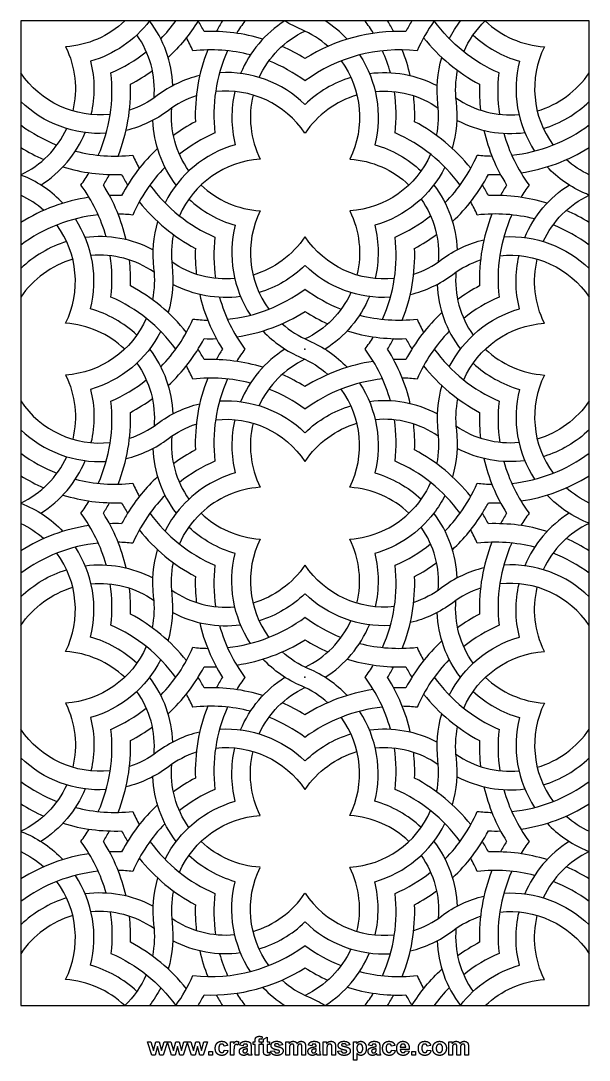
# Model space of a CAD drawing. Header units: millimetres. Extents: x -46 to 46, y -88 to 80.
import ezdxf

# ---------------------------------------------------------------- set-up
doc = ezdxf.new("R2010")
doc.units = ezdxf.units.MM
doc.header["$MEASUREMENT"] = 0
doc.layers.add('Layer 03', color=5, linetype='Continuous')

msp = doc.modelspace()

# ---------------------------------------------------------------- linework, layer by layer
at = {"layer": 'Layer 03'}
for p, q in [((-45.93, 79.55), (-45.93, 0)), ((45.93, 79.55), (-45.93, 79.55)), ((45.93, 0), (45.93, 79.55)), ((-45.93, 0), (-45.93, -79.55)), ((45.93, -79.55), (45.93, 0)), ((-45.93, -79.55), (45.93, -79.55)), ((-24.77, -87.56), (-25.46, -85.4)), ((-25.46, -85.4), (-24.9, -85.4)), ((-24.9, -85.4), (-24.49, -86.82)), ((-24.49, -86.82), (-24.1, -85.4)), ((-24.1, -85.4), (-23.55, -85.4)), ((-23.55, -85.4), (-23.19, -86.82)), ((-23.19, -86.82), (-22.78, -85.4)), ((-22.22, -85.4), (-22.91, -87.56)), ((-22.78, -85.4), (-22.22, -85.4)), ((-21.55, -87.56), (-22.24, -85.4)), ((-22.24, -85.4), (-21.68, -85.4)), ((-21.68, -85.4), (-21.27, -86.82)), ((-21.27, -86.82), (-20.88, -85.4)), ((-20.88, -85.4), (-20.33, -85.4)), ((-20.33, -85.4), (-19.97, -86.82)), ((-19.97, -86.82), (-19.56, -85.4)), ((-19, -85.4), (-19.69, -87.56)), ((-19.56, -85.4), (-19, -85.4)), ((-18.33, -87.56), (-19.02, -85.4)), ((-19.02, -85.4), (-18.46, -85.4)), ((-18.46, -85.4), (-18.04, -86.82)), ((-18.04, -86.82), (-17.66, -85.4)), ((-17.66, -85.4), (-17.1, -85.4)), ((-17.1, -85.4), (-16.75, -86.82)), ((-16.75, -86.82), (-16.34, -85.4)), ((-15.78, -85.4), (-16.47, -87.56)), ((-16.34, -85.4), (-15.78, -85.4)), ((-12.05, -87.56), (-12.05, -85.4)), ((-12.05, -85.4), (-11.52, -85.4)), ((-11.52, -85.4), (-11.52, -85.7)), ((-10.68, -85.45), (-10.86, -85.95)), ((-8.35, -85.4), (-8.05, -85.4)), ((-8.35, -85.84), (-8.35, -85.4)), ((-8.05, -85.4), (-8.05, -85.23)), ((-7.48, -85.25), (-7.48, -85.4)), ((-7.48, -85.4), (-7.07, -85.4)), ((-7.07, -85.4), (-7.07, -85.84)), ((-6.92, -84.6), (-6.99, -85)), ((-6.98, -85.84), (-6.98, -85.4)), ((-6.98, -85.4), (-6.7, -85.4)), ((-6.7, -84.99), (-6.13, -84.65)), ((-6.7, -85.4), (-6.7, -84.99)), ((-6.13, -84.65), (-6.13, -85.4)), ((-6.13, -85.4), (-5.74, -85.4)), ((-5.74, -85.4), (-5.74, -85.84)), ((-3.09, -85.4), (-2.57, -85.4)), ((-3.09, -87.56), (-3.09, -85.4)), ((-2.57, -85.4), (-2.57, -85.69)), ((2.96, -87.56), (2.96, -85.4)), ((2.96, -85.4), (3.5, -85.4)), ((3.5, -85.4), (3.5, -85.71)), ((7.82, -85.4), (8.35, -85.4)), ((7.82, -88.4), (7.82, -85.4)), ((8.35, -85.4), (8.35, -85.71)), ((23.24, -85.4), (23.76, -85.4)), ((23.24, -87.56), (23.24, -85.4)), ((23.76, -85.4), (23.76, -85.69)), ((-23.82, -86.17), (-24.2, -87.56)), ((-23.46, -87.56), (-23.82, -86.17)), ((-20.6, -86.17), (-20.98, -87.56)), ((-20.23, -87.56), (-20.6, -86.17)), ((-17.38, -86.17), (-17.76, -87.56)), ((-17.01, -87.56), (-17.38, -86.17)), ((-15.54, -87.56), (-15.54, -86.99)), ((-15.54, -86.99), (-14.96, -86.99)), ((-14.96, -86.99), (-14.96, -87.56)), ((-12.5, -86.03), (-13.07, -86.12)), ((-13.04, -86.75), (-12.46, -86.82)), ((-11.48, -86.89), (-11.48, -87.56)), ((-10.02, -86.06), (-10.54, -85.99)), ((-9.29, -86.15), (-9.29, -86.1)), ((-9.29, -86.64), (-9.29, -86.53)), ((-8.72, -86.18), (-8.72, -86.85)), ((-8.05, -85.84), (-8.35, -85.84)), ((-8.05, -87.56), (-8.05, -85.84)), ((-7.07, -85.84), (-7.48, -85.84)), ((-7.48, -85.84), (-7.48, -87.56)), ((-6.7, -85.84), (-6.98, -85.84)), ((-6.7, -86.79), (-6.7, -85.84)), ((-5.74, -85.84), (-6.13, -85.84)), ((-6.13, -85.84), (-6.13, -86.73)), ((-5.75, -87.1), (-5.7, -87.53)), ((-5.55, -86.95), (-4.98, -86.88)), ((-3.61, -85.93), (-4.15, -86.03)), ((-2.52, -86.51), (-2.52, -87.56)), ((-1.79, -87.56), (-1.79, -86.37)), ((-1.22, -86.52), (-1.22, -87.56)), ((-0.5, -87.56), (-0.5, -86.32)), ((0.08, -86.17), (0.08, -87.56)), ((1.08, -86.06), (0.56, -85.99)), ((1.8, -86.15), (1.8, -86.1)), ((1.8, -86.64), (1.8, -86.53)), ((2.37, -86.18), (2.37, -86.85)), ((3.54, -86.58), (3.54, -87.56)), ((4.35, -87.56), (4.35, -86.46)), ((4.93, -86.21), (4.93, -87.56)), ((5.3, -86.95), (5.87, -86.88)), ((7.24, -85.93), (6.71, -86.03)), ((8.39, -87.3), (8.39, -88.4)), ((10.78, -86.06), (10.26, -85.99)), ((11.5, -86.15), (11.5, -86.1)), ((11.5, -86.64), (11.5, -86.53)), ((12.08, -86.18), (12.08, -86.85)), ((14.54, -86.03), (13.96, -86.12)), ((14, -86.75), (14.58, -86.82)), ((16.85, -86.64), (15.39, -86.64)), ((15.4, -86.28), (16.28, -86.28)), ((16.24, -86.88), (16.82, -86.95)), ((17.28, -87.56), (17.28, -86.99)), ((17.28, -86.99), (17.85, -86.99)), ((17.85, -86.99), (17.85, -87.56)), ((20.32, -86.03), (19.74, -86.12)), ((19.78, -86.75), (20.35, -86.82)), ((23.82, -86.51), (23.82, -87.56)), ((24.54, -87.56), (24.54, -86.37)), ((25.11, -86.52), (25.11, -87.56)), ((25.83, -87.56), (25.83, -86.32)), ((26.41, -86.17), (26.41, -87.56)), ((-24.2, -87.56), (-24.77, -87.56)), ((-22.91, -87.56), (-23.46, -87.56)), ((-20.98, -87.56), (-21.55, -87.56)), ((-19.69, -87.56), (-20.23, -87.56)), ((-17.76, -87.56), (-18.33, -87.56)), ((-16.47, -87.56), (-17.01, -87.56)), ((-14.96, -87.56), (-15.54, -87.56)), ((-11.48, -87.56), (-12.05, -87.56)), ((-8.57, -87.56), (-9.15, -87.56)), ((-7.48, -87.56), (-8.05, -87.56)), ((-2.52, -87.56), (-3.09, -87.56)), ((-1.22, -87.56), (-1.79, -87.56)), ((0.08, -87.56), (-0.5, -87.56)), ((2.52, -87.56), (1.95, -87.56)), ((3.54, -87.56), (2.96, -87.56)), ((4.93, -87.56), (4.35, -87.56)), ((8.39, -88.4), (7.82, -88.4)), ((12.22, -87.56), (11.65, -87.56)), ((17.85, -87.56), (17.28, -87.56)), ((23.82, -87.56), (23.24, -87.56)), ((25.11, -87.56), (24.54, -87.56)), ((26.41, -87.56), (25.83, -87.56))]:
    msp.add_line(p, q, dxfattribs=at)
at = {"layer": 'Layer 03', "extrusion": (0, 0, -1)}
for centre, radius, start, end in [((39.73, 90.72), 15.39, 226.5325, 266.1142), ((39.73, 90.72), 18.39, 217.3993, 254.0051), ((39.73, 90.72), 15.39, 226.3978, 226.5325), ((41.51, 94.54), 28.5, 211.7272, 227.1098), ((-6.57, 95.11), 18.39, 292.892, 302.2104), ((-41.51, 94.54), 25.5, 293.4325, 324.0029), ((-39.73, 68.39), 18.39, 26.7977, 37.3993), ((-39.73, 68.39), 15.39, 23.7384, 46.5325), ((-45.93, 79.55), 16.82, 0, 0.0849), ((-6.57, 64), 15.39, 24.6636, 64.7284), ((52.5, 68.6), 15.39, 153.8858, 193.4675), ((6.57, 64), 18.39, 146.7977, 194.0051), ((52.5, 68.6), 18.39, 165.9949, 193.0541), ((6.57, 64), 15.39, 143.7384, 206.1142), ((-39.73, 68.39), 18.39, 352.892, 16.6721), ((33.16, 79.76), 15.39, 263.7384, 326.1142), ((-12.78, 52.83), 18.39, 82.6007, 117.7896), ((-39.73, 68.39), 15.39, 352.892, 11.8671), ((-56.7, 68.23), 25.5, 351.5177, 6.5675), ((33.16, 79.76), 15.39, 232.892, 251.8671), ((-12.78, 52.83), 15.39, 84.6636, 124.7284), ((33.16, 79.76), 18.39, 266.7977, 314.0051), ((33.16, 79.76), 18.39, 232.892, 256.6721), ((6.21, 64.21), 15.39, 324.6636, 4.7284), ((6.21, 64.21), 18.39, 322.6007, 357.7896), ((-6.21, 41.87), 18.39, 105.9949, 133.0541), ((-6.21, 64.21), 15.39, 203.7384, 266.1142), ((-6.21, 41.87), 15.39, 93.8858, 133.4675), ((-52.5, 68.6), 15.39, 295.2716, 311.8671), ((-6.21, 64.21), 18.39, 206.7977, 254.0051), ((-52.5, 68.6), 18.39, 292.892, 316.6721), ((39.36, 68.6), 15.39, 292.892, 295.2716), ((-6.21, 41.87), 18.39, 142.6007, 177.7896), ((-52.5, 37.48), 18.39, 22.6007, 57.7896), ((-6.21, 41.87), 15.39, 144.6636, 184.7284), ((-52.5, 37.48), 15.39, 24.6636, 64.7284), ((6.57, 42.08), 15.39, 153.8858, 193.4675), ((6.57, 42.08), 18.39, 165.9949, 193.0541), ((12.78, 53.25), 15.39, 213.8858, 253.4675), ((-12.78, 53.25), 15.39, 263.7384, 326.1142), ((-33.16, 26.31), 18.39, 52.892, 76.6721), ((-33.16, 26.31), 18.39, 86.7977, 134.0051), ((-33.16, 26.31), 15.39, 83.7384, 146.1142), ((12.78, 53.25), 15.39, 264.6636, 304.7284), ((-33.16, 26.31), 15.39, 52.892, 71.8671), ((-52.5, 37.48), 18.39, 345.9949, 13.0541), ((-52.5, 37.48), 15.39, 333.8858, 13.4675), ((39.73, 37.69), 15.39, 172.892, 191.8671), ((39.73, 37.69), 18.39, 172.892, 196.6721), ((12.78, 53.25), 18.39, 225.9949, 253.0541), ((-12.78, 53.25), 18.39, 266.7977, 314.0051), ((12.78, 53.25), 18.39, 262.6007, 297.7896), ((6.57, 42.08), 15.39, 204.6636, 244.7284), ((6.57, 42.08), 18.39, 202.6007, 237.7896), ((-39.73, 15.35), 18.39, 26.7977, 74.0051), ((39.73, 37.69), 15.39, 203.7384, 266.1142), ((-39.73, 15.35), 15.39, 23.7384, 86.1142), ((39.73, 37.69), 18.39, 206.7977, 254.0051), ((6.57, 10.96), 18.39, 112.892, 136.6721), ((39.73, 15.35), 18.39, 142.6007, 177.7896), ((39.73, 15.35), 15.39, 144.6636, 184.7284), ((6.57, 10.96), 15.39, 112.892, 131.8671), ((52.5, 15.56), 15.39, 153.8858, 193.4675), ((6.57, 10.96), 18.39, 146.7977, 194.0051), ((52.5, 15.56), 18.39, 165.9949, 193.0541), ((12.78, -0.21), 18.39, 52.892, 76.6721), ((12.78, -0.21), 18.39, 86.7977, 134.0051), ((-12.78, -0.21), 18.39, 45.9949, 73.0541), ((-33.16, 26.73), 15.39, 213.8858, 253.4675), ((12.78, -0.21), 15.39, 83.7384, 146.1142), ((12.78, -0.21), 15.39, 52.892, 71.8671), ((-12.78, -0.21), 15.39, 33.8858, 73.4675), ((-6.21, 11.17), 18.39, 172.892, 196.6721), ((-33.16, 26.73), 15.39, 264.6636, 304.7284), ((-33.16, 26.73), 18.39, 225.9949, 253.0541), ((-6.21, 11.17), 15.39, 172.892, 191.8671), ((-33.16, 26.73), 18.39, 262.6007, 297.7896), ((-6.21, -11.17), 18.39, 105.9949, 133.0541), ((-6.21, 11.17), 15.39, 203.7384, 226.5325), ((-52.5, 15.56), 15.39, 295.2716, 311.8671), ((-6.21, 11.17), 18.39, 206.7977, 217.3993), ((-52.5, 15.56), 18.39, 290.9323, 316.6721), ((52.5, -15.56), 18.39, 110.9323, 136.6721), ((-6.21, 11.17), 18.39, 217.3993, 254.0051), ((52.5, -15.56), 15.39, 115.2716, 131.8671), ((6.21, -11.17), 15.39, 23.7384, 46.5325), ((6.21, 11.17), 18.39, 285.9949, 313.0541), ((6.21, -11.17), 18.39, 352.892, 16.6721), ((-6.57, -10.96), 18.39, 326.7977, 14.0051), ((6.57, -10.96), 18.39, 165.9949, 193.0541), ((33.16, -26.73), 18.39, 82.6007, 117.7896), ((6.21, -11.17), 15.39, 352.892, 11.8671), ((12.78, 0.21), 15.39, 213.8858, 253.4675), ((-12.78, 0.21), 15.39, 263.7384, 326.1142), ((33.16, -26.73), 18.39, 45.9949, 73.0541), ((33.16, -26.73), 15.39, 84.6636, 124.7284), ((-52.5, -15.56), 18.39, 345.9949, 13.0541), ((33.16, -26.73), 15.39, 33.8858, 73.4675), ((12.78, 0.21), 18.39, 225.9949, 253.0541), ((-12.78, 0.21), 18.39, 266.7977, 314.0051), ((-12.78, 0.21), 15.39, 232.892, 251.8671), ((-52.5, -15.56), 15.39, 333.8858, 13.4675), ((-12.78, 0.21), 18.39, 232.892, 256.6721), ((-39.73, -15.35), 15.39, 324.6636, 4.7284), ((-39.73, -15.35), 18.39, 322.6007, 357.7896), ((-39.73, -37.69), 18.39, 26.7977, 74.0051), ((39.73, -15.35), 15.39, 203.7384, 266.1142), ((-6.57, -10.96), 15.39, 292.892, 311.8671), ((-39.73, -37.69), 15.39, 23.7384, 86.1142), ((39.73, -15.35), 18.39, 206.7977, 254.0051), ((-6.57, -10.96), 18.39, 292.892, 316.6721), ((-6.57, -42.08), 18.39, 22.6007, 57.7896), ((-6.57, -42.08), 15.39, 24.6636, 64.7284), ((52.5, -37.48), 15.39, 153.8858, 193.4675), ((52.5, -37.48), 18.39, 165.9949, 193.0541), ((-39.73, -37.69), 18.39, 352.892, 16.6721), ((33.16, -26.31), 15.39, 263.7384, 326.1142), ((12.78, -53.25), 18.39, 86.7977, 134.0051), ((-12.78, -53.25), 18.39, 82.6007, 117.7896), ((-39.73, -37.69), 15.39, 352.892, 11.8671), ((-12.78, -53.25), 18.39, 45.9949, 73.0541), ((33.16, -26.31), 15.39, 232.892, 251.8671), ((12.78, -53.25), 15.39, 83.7384, 146.1142), ((-6.57, -42.08), 18.39, 345.9949, 13.0541), ((-6.57, -42.08), 15.39, 333.8858, 13.4675), ((-12.78, -53.25), 15.39, 33.8858, 73.4675), ((-12.78, -53.25), 15.39, 84.6636, 124.7284), ((33.16, -26.31), 18.39, 266.7977, 314.0051), ((33.16, -26.31), 18.39, 232.892, 256.6721), ((6.21, -41.87), 15.39, 324.6636, 4.7284), ((6.21, -41.87), 18.39, 322.6007, 357.7896), ((52.5, -37.48), 15.39, 204.6636, 244.7284), ((52.5, -37.48), 18.39, 202.6007, 237.7896), ((6.21, -64.21), 18.39, 26.7977, 74.0051), ((6.21, -64.21), 15.39, 23.7384, 86.1142), ((52.5, -68.6), 18.39, 112.892, 136.6721), ((6.21, -41.87), 15.39, 273.8858, 313.4675), ((-6.21, -64.21), 18.39, 142.6007, 177.7896), ((52.5, -68.6), 15.39, 115.2716, 131.8671), ((6.21, -41.87), 18.39, 285.9949, 313.0541), ((-6.21, -64.21), 15.39, 144.6636, 184.7284), ((-39.36, -68.6), 15.39, 112.892, 115.2716), ((-6.57, -64), 15.39, 323.7384, 26.1142), ((-6.57, -64), 18.39, 326.7977, 14.0051), ((-33.16, -79.76), 18.39, 52.892, 76.6721), ((-33.16, -79.76), 18.39, 86.7977, 134.0051), ((56.7, -68.23), 25.5, 171.5177, 186.5675), ((12.78, -52.83), 15.39, 264.6636, 304.7284), ((-33.16, -79.76), 15.39, 52.892, 71.8671), ((-33.16, -79.76), 15.39, 83.7384, 146.1142), ((-52.5, -68.6), 18.39, 345.9949, 13.0541), ((-52.5, -68.6), 15.39, 333.8858, 13.4675), ((39.73, -68.39), 15.39, 172.892, 191.8671), ((39.73, -68.39), 18.39, 172.892, 196.6721), ((12.78, -52.83), 18.39, 262.6007, 297.7896), ((6.57, -64), 15.39, 204.6636, 244.7284), ((41.51, -94.54), 25.5, 113.4325, 144.0029), ((-41.51, -94.54), 28.5, 31.7272, 47.1098), ((-39.73, -90.72), 18.39, 37.3993, 74.0051), ((39.73, -68.39), 15.39, 203.7384, 226.5325), ((-39.73, -90.72), 15.39, 46.5325, 86.1142), ((39.73, -68.39), 18.39, 206.7977, 217.3993), ((6.57, -95.11), 18.39, 112.892, 122.2104), ((45.93, -79.55), 16.82, 180, 180.0849), ((-39.73, -90.72), 15.39, 46.3978, 46.5325)]:
    msp.add_arc(centre, radius, start, end, dxfattribs=at)
at = {"layer": 'Layer 03'}
for centre, radius, start, end in [((-45.93, 79.55), 16.82, 360, 0.0849), ((-39.73, 68.39), 18.39, 2.2104, 37.3993), ((-41.51, 94.54), 25.5, 315.523, 324.0029), ((-41.51, 64.57), 28.5, 27.7878, 31.7272), ((10.77, 64.36), 28.5, 147.7878, 151.7272), ((10.77, 64.36), 25.5, 143.4325, 148.8013), ((6.57, 64), 18.39, 122.2104, 157.3993), ((-6.57, 64), 18.39, 43.3279, 57.7896), ((-10.77, 64.36), 25.5, 31.1987, 36.5675), ((-10.77, 64.36), 28.5, 28.2728, 32.2122), ((41.51, 64.57), 28.5, 148.2728, 152.2122), ((41.51, 64.57), 25.5, 144.0029, 156.5675), ((39.73, 90.72), 15.39, 226.3978, 226.5325), ((39.73, 90.72), 15.39, 226.5325, 266.1142), ((-39.73, 68.39), 15.39, 355.2716, 35.3364), ((-15.19, 49.37), 28.5, 72.8902, 92.2122), ((-6.57, 64), 15.39, 48.1329, 67.108), ((15.19, 49.37), 28.5, 87.7878, 122.2122), ((39.73, 90.72), 18.39, 226.9459, 254.0051), ((-41.51, 64.57), 25.5, 23.4325, 28.8013), ((41.51, 94.54), 28.5, 218.3667, 242.2122), ((-41.51, 94.54), 25.5, 293.4325, 308.4823), ((-15.19, 49.37), 25.5, 75.523, 96.5675), ((10.77, 64.36), 28.5, 158.3667, 182.2122), ((10.77, 64.36), 25.5, 155.9971, 186.5675), ((-15.19, 49.37), 28.5, 57.7878, 66.2221), ((15.19, 49.37), 25.5, 83.4325, 126.5675), ((-10.77, 64.36), 25.5, 15.523, 24.0029), ((-10.77, 64.36), 28.5, 12.8902, 21.6333), ((52.5, 68.6), 15.39, 153.8858, 216.2616), ((-15.19, 49.37), 25.5, 53.4325, 68.4823), ((52.5, 68.6), 18.39, 165.9949, 213.2023), ((-56.7, 68.23), 25.5, 335.9971, 6.5675), ((-41.51, 94.54), 28.5, 297.7878, 306.2221), ((-12.78, 52.83), 18.39, 103.3279, 127.108), ((-12.78, 52.83), 18.39, 45.9949, 93.2023), ((33.16, 79.76), 15.39, 286.5325, 326.1142), ((-56.7, 68.23), 28.5, 338.3667, 2.2122), ((12.78, 52.83), 18.39, 106.9459, 134.0051), ((56.7, 68.23), 28.5, 177.7878, 186.2221), ((-12.78, 52.83), 15.39, 108.1329, 127.108), ((-12.78, 52.83), 15.39, 33.8858, 96.2616), ((6.57, 64), 18.39, 166.9459, 194.0051), ((6.57, 64), 15.39, 166.5325, 206.1142), ((12.78, 52.83), 15.39, 106.5325, 146.1142), ((-10.77, 64.36), 25.5, 353.4325, 8.4823), ((-10.77, 64.36), 28.5, 357.7878, 6.2221), ((6.21, 64.21), 15.39, 348.1329, 7.108), ((6.21, 64.21), 18.39, 343.3279, 7.108), ((33.16, 79.76), 15.39, 235.2716, 275.3364), ((33.16, 79.76), 18.39, 286.9459, 314.0051), ((-30.74, 83.22), 25.5, 233.4325, 248.4823), ((-52.5, 68.6), 15.39, 295.2716, 335.3364), ((-4.43, 38.05), 28.5, 117.7878, 126.2221), ((4.43, 38.05), 28.5, 38.3667, 62.2122), ((33.16, 79.76), 18.39, 242.2104, 277.3993), ((30.74, 83.22), 25.5, 275.9971, 306.5675), ((-52.5, 68.6), 18.39, 302.2104, 337.3993), ((-4.43, 38.05), 25.5, 113.4325, 128.4823), ((4.43, 38.05), 25.5, 35.9971, 66.5675), ((56.7, 68.23), 28.5, 192.8902, 212.2122), ((56.7, 68.23), 25.5, 195.523, 216.5675), ((-30.74, 83.22), 28.5, 237.7878, 246.2221), ((-4.43, 38.05), 28.5, 132.8902, 152.2122), ((-6.21, 41.87), 18.39, 105.9949, 153.2023), ((30.74, 83.22), 28.5, 278.3667, 302.2122), ((-30.74, 83.22), 25.5, 255.523, 276.5675), ((-4.43, 68.02), 25.5, 203.4325, 208.8013), ((-6.21, 41.87), 15.39, 93.8858, 156.2616), ((4.43, 68.02), 25.5, 315.523, 336.5675), ((30.74, 83.22), 25.5, 263.4325, 268.8013), ((-30.74, 83.22), 28.5, 252.8902, 272.2122), ((-4.43, 38.05), 25.5, 135.523, 156.5675), ((-52.5, 37.48), 18.39, 43.3279, 67.108), ((-56.7, 68.23), 25.5, 323.4325, 328.8013), ((-56.7, 68.23), 28.5, 327.7878, 331.7272), ((-4.43, 68.02), 28.5, 207.7878, 211.7272), ((4.43, 68.02), 28.5, 312.8902, 332.2122), ((30.74, 83.22), 28.5, 267.7878, 271.7272), ((-56.7, 37.84), 25.5, 15.523, 36.5675), ((-56.7, 37.84), 28.5, 12.8902, 32.2122), ((-4.43, 68.02), 25.5, 215.9971, 246.5675), ((-6.21, 64.21), 15.39, 226.5325, 266.1142), ((4.43, 38.05), 28.5, 27.7878, 31.7272), ((56.7, 37.84), 28.5, 147.7878, 151.7272), ((56.7, 37.84), 25.5, 143.4325, 148.8013), ((-52.5, 37.48), 15.39, 48.1329, 64.7284), ((-30.74, 22.86), 28.5, 98.3667, 122.2122), ((-30.74, 22.86), 28.5, 87.7878, 91.7272), ((-6.21, 64.21), 18.39, 226.9459, 254.0051), ((30.74, 22.86), 28.5, 72.8902, 92.2122), ((39.36, 37.48), 15.39, 64.7284, 67.108), ((-4.43, 68.02), 28.5, 218.3667, 242.2122), ((6.57, 42.08), 15.39, 153.8858, 216.2616), ((4.43, 38.05), 25.5, 23.4325, 28.8013), ((30.74, 22.86), 28.5, 57.7878, 66.2221), ((-30.74, 22.86), 25.5, 95.9971, 126.5675), ((-52.5, 37.48), 18.39, 345.9949, 33.2023), ((-30.74, 22.86), 25.5, 83.4325, 88.8013), ((-6.21, 41.87), 18.39, 163.3279, 187.108), ((4.43, 68.02), 25.5, 293.4325, 308.4823), ((30.74, 22.86), 25.5, 75.523, 96.5675), ((56.7, 37.84), 28.5, 158.3667, 182.2122), ((56.7, 37.84), 25.5, 155.9971, 186.5675), ((-52.5, 37.48), 15.39, 333.8858, 36.2616), ((6.57, 42.08), 18.39, 165.9949, 213.2023), ((30.74, 22.86), 25.5, 53.4325, 68.4823), ((-33.16, 26.31), 18.39, 106.9459, 134.0051), ((-33.16, 26.31), 18.39, 62.2104, 97.3993), ((-6.21, 41.87), 15.39, 168.1329, 187.108), ((10.77, 41.71), 25.5, 173.4325, 188.4823), ((-10.77, 41.71), 25.5, 335.9971, 6.5675), ((4.43, 68.02), 28.5, 297.7878, 306.2221), ((10.77, 41.71), 28.5, 177.7878, 186.2221), ((-10.77, 41.71), 28.5, 338.3667, 2.2122), ((-33.16, 26.31), 15.39, 106.5325, 146.1142), ((-33.16, 26.31), 15.39, 55.2716, 95.3364), ((-56.7, 37.84), 25.5, 353.4325, 8.4823), ((-56.7, 37.84), 28.5, 357.7878, 6.2221), ((12.78, 53.25), 15.39, 288.1329, 307.108), ((39.73, 37.69), 15.39, 175.2716, 215.3364), ((12.78, 53.25), 18.39, 283.3279, 307.108), ((39.73, 37.69), 18.39, 182.2104, 217.3993), ((-41.51, 11.53), 28.5, 38.3667, 62.2122), ((10.77, 41.71), 28.5, 192.8902, 212.2122), ((-15.19, 56.7), 25.5, 275.9971, 306.5675), ((15.19, 56.7), 25.5, 233.4325, 248.4823), ((41.51, 11.53), 28.5, 117.7878, 126.2221), ((-41.51, 11.53), 25.5, 35.9971, 66.5675), ((10.77, 41.71), 25.5, 195.523, 216.5675), ((41.51, 11.53), 25.5, 113.4325, 128.4823), ((-39.73, 15.35), 18.39, 46.9459, 74.0051), ((-15.19, 56.7), 28.5, 278.3667, 302.2122), ((15.19, 56.7), 28.5, 237.7878, 246.2221), ((15.19, 56.7), 25.5, 255.523, 276.5675), ((41.51, 11.53), 28.5, 132.8902, 152.2122), ((-39.73, 15.35), 15.39, 46.5325, 86.1142), ((-41.51, 41.51), 25.5, 315.523, 336.5675), ((-15.19, 56.7), 25.5, 263.4325, 268.8013), ((6.57, 42.08), 15.39, 228.1329, 247.108), ((41.51, 41.51), 25.5, 203.4325, 208.8013), ((6.57, 42.08), 18.39, 223.3279, 247.108), ((15.19, 56.7), 28.5, 252.8902, 272.2122), ((41.51, 11.53), 25.5, 135.523, 156.5675), ((-41.51, 41.51), 28.5, 312.8902, 332.2122), ((-15.19, 56.7), 28.5, 267.7878, 271.7272), ((-10.77, 41.71), 25.5, 323.4325, 328.8013), ((-10.77, 41.71), 28.5, 327.7878, 331.7272), ((41.51, 41.51), 28.5, 207.7878, 211.7272), ((-41.51, 11.53), 28.5, 27.7878, 31.7272), ((10.77, 11.33), 28.5, 147.7878, 151.7272), ((10.77, 11.33), 25.5, 143.4325, 148.8013), ((6.57, 10.96), 18.39, 122.2104, 157.3993), ((-10.77, 11.33), 25.5, 15.523, 36.5675), ((-10.77, 11.33), 28.5, 12.8902, 32.2122), ((41.51, 41.51), 25.5, 215.9971, 246.5675), ((39.73, 37.69), 15.39, 226.5325, 266.1142), ((-41.51, 11.53), 25.5, 23.4325, 28.8013), ((-15.19, -3.66), 28.5, 72.8902, 92.2122), ((6.57, 10.96), 15.39, 115.2716, 155.3364), ((15.19, -3.66), 28.5, 98.3667, 122.2122), ((15.19, -3.66), 28.5, 87.7878, 91.7272), ((41.51, 41.51), 28.5, 218.3667, 242.2122), ((39.73, 37.69), 18.39, 226.9459, 254.0051), ((-15.19, -3.66), 25.5, 75.523, 96.5675), ((-15.19, -3.66), 28.5, 57.7878, 66.2221), ((52.5, 15.56), 15.39, 153.8858, 216.2616), ((-41.51, 41.51), 25.5, 293.4325, 308.4823), ((10.77, 11.33), 28.5, 158.3667, 182.2122), ((10.77, 11.33), 25.5, 155.9971, 186.5675), ((15.19, -3.66), 25.5, 95.9971, 126.5675), ((15.19, -3.66), 25.5, 83.4325, 88.8013), ((39.73, 15.35), 18.39, 163.3279, 187.108), ((-41.51, 41.51), 28.5, 297.7878, 306.2221), ((-15.19, -3.66), 25.5, 53.4325, 68.4823), ((-6.57, 10.96), 15.39, 333.8858, 36.2616), ((39.73, 15.35), 15.39, 168.1329, 187.108), ((52.5, 15.56), 18.39, 165.9949, 213.2023), ((-33.16, 26.73), 15.39, 213.8858, 276.2616), ((-56.7, 15.19), 25.5, 335.9971, 6.5675), ((12.78, -0.21), 18.39, 62.2104, 97.3993), ((56.7, 15.19), 25.5, 173.4325, 188.4823), ((-56.7, 15.19), 28.5, 338.3667, 2.2122), ((12.78, -0.21), 15.39, 55.2716, 95.3364), ((56.7, 15.19), 28.5, 177.7878, 186.2221), ((-33.16, 26.73), 18.39, 225.9949, 273.2023), ((-33.16, 26.73), 15.39, 288.1329, 307.108), ((6.57, 10.96), 18.39, 166.9459, 194.0051), ((6.57, 10.96), 15.39, 166.5325, 206.1142), ((-10.77, 11.33), 25.5, 353.4325, 8.4823), ((-10.77, 11.33), 28.5, 357.7878, 6.2221), ((-33.16, 26.73), 18.39, 283.3279, 307.108), ((-6.21, 11.17), 15.39, 175.2716, 215.3364), ((-6.21, 11.17), 18.39, 182.2104, 217.3993), ((-4.43, -14.99), 28.5, 117.7878, 126.2221), ((4.43, -14.99), 28.5, 38.3667, 62.2122), ((-30.74, 30.18), 25.5, 233.4325, 248.4823), ((-52.5, 15.56), 15.39, 295.2716, 335.3364), ((-52.5, 15.56), 18.39, 302.2104, 337.3993), ((-4.43, -14.99), 25.5, 113.4325, 128.4823), ((4.43, -14.99), 25.5, 35.9971, 66.5675), ((56.7, 15.19), 28.5, 192.8902, 212.2122), ((30.74, 30.18), 25.5, 275.9971, 306.5675), ((56.7, 15.19), 25.5, 195.523, 216.5675), ((-30.74, 30.18), 28.5, 237.7878, 246.2221), ((-30.74, 30.18), 25.5, 255.523, 276.5675), ((-4.43, -14.99), 28.5, 132.8902, 148.2728), ((-6.21, -11.17), 18.39, 105.9949, 142.6007), ((30.74, 30.18), 28.5, 278.3667, 302.2122), ((-4.43, 14.99), 25.5, 203.4325, 208.8013), ((-6.21, -11.17), 15.39, 93.8858, 133.4675), ((6.21, -11.17), 15.39, 46.5325, 86.1142), ((4.43, 14.99), 25.5, 324.0029, 336.5675), ((30.74, 30.18), 25.5, 263.4325, 268.8013), ((-30.74, 30.18), 28.5, 252.8902, 272.2122), ((-56.7, 15.19), 25.5, 323.4325, 328.8013), ((-56.7, 15.19), 28.5, 327.7878, 331.7272), ((-4.43, 14.99), 28.5, 207.7878, 211.7272), ((-4.43, -14.99), 25.5, 135.523, 144.0029), ((4.43, 14.99), 28.5, 328.2728, 332.2122), ((30.74, 30.18), 28.5, 267.7878, 271.7272), ((-4.43, 14.99), 25.5, 215.9971, 246.5675), ((-6.21, -11.17), 18.39, 142.6007, 153.2023), ((-6.21, 11.17), 15.39, 226.5325, 266.1142), ((6.21, 11.17), 15.39, 273.8858, 313.4675), ((4.43, -14.99), 28.5, 27.7878, 31.7272), ((56.7, -15.19), 28.5, 147.7878, 151.7272), ((56.7, -15.19), 25.5, 143.4325, 148.8013), ((-56.7, -15.19), 25.5, 15.523, 36.5675), ((-56.7, -15.19), 28.5, 12.8902, 32.2122), ((-30.74, -30.18), 28.5, 87.7878, 91.7272), ((-4.43, -14.99), 28.5, 148.2728, 152.2122), ((-4.43, -14.99), 25.5, 144.0029, 156.5675), ((6.21, -11.17), 18.39, 2.2104, 37.3993), ((4.43, 14.99), 25.5, 315.523, 324.0029), ((4.43, 14.99), 28.5, 312.8902, 328.2728), ((30.74, -30.18), 28.5, 72.8902, 92.2122), ((52.5, -15.56), 18.39, 122.2104, 157.3993), ((52.5, -15.56), 15.39, 115.2716, 155.3364), ((-30.74, -30.18), 28.5, 98.3667, 122.2122), ((-4.43, 14.99), 28.5, 218.3667, 242.2122), ((6.21, -11.17), 15.39, 355.2716, 35.3364), ((4.43, -14.99), 25.5, 23.4325, 28.8013), ((-30.74, -30.18), 25.5, 95.9971, 126.5675), ((-30.74, -30.18), 25.5, 83.4325, 88.8013), ((6.57, -10.96), 15.39, 153.8858, 216.2616), ((-6.57, -10.96), 15.39, 346.5325, 26.1142), ((4.43, 14.99), 25.5, 293.4325, 308.4823), ((30.74, -30.18), 25.5, 75.523, 96.5675), ((56.7, -15.19), 28.5, 158.3667, 182.2122), ((56.7, -15.19), 25.5, 155.9971, 186.5675), ((30.74, -30.18), 28.5, 57.7878, 66.2221), ((-52.5, -15.56), 15.39, 333.8858, 36.2616), ((-52.5, -15.56), 18.39, 345.9949, 33.2023), ((30.74, -30.18), 25.5, 53.4325, 68.4823), ((4.43, 14.99), 28.5, 297.7878, 306.2221), ((33.16, -26.73), 18.39, 45.9949, 93.2023), ((10.77, -11.33), 25.5, 173.4325, 188.4823), ((-10.77, -11.33), 25.5, 335.9971, 6.5675), ((33.16, -26.73), 18.39, 103.3279, 127.108), ((-56.7, -15.19), 25.5, 353.4325, 8.4823), ((10.77, -11.33), 28.5, 177.7878, 186.2221), ((-10.77, -11.33), 28.5, 338.3667, 2.2122), ((33.16, -26.73), 15.39, 33.8858, 96.2616), ((-56.7, -15.19), 28.5, 357.7878, 6.2221), ((-39.73, -15.35), 18.39, 343.3279, 7.108), ((-12.78, 0.21), 15.39, 235.2716, 275.3364), ((33.16, -26.73), 15.39, 108.1329, 127.108), ((-39.73, -15.35), 15.39, 348.1329, 7.108), ((-41.51, -41.51), 28.5, 38.3667, 62.2122), ((-12.78, 0.21), 18.39, 242.2104, 277.3993), ((41.51, -41.51), 28.5, 117.7878, 126.2221), ((-41.51, -41.51), 25.5, 35.9971, 66.5675), ((10.77, -11.33), 28.5, 192.8902, 212.2122), ((10.77, -11.33), 25.5, 195.523, 216.5675), ((-15.19, 3.66), 25.5, 275.9971, 306.5675), ((15.19, 3.66), 25.5, 233.4325, 248.4823), ((-6.57, -10.96), 15.39, 295.2716, 335.3364), ((-6.57, -10.96), 18.39, 302.2104, 337.3993), ((41.51, -41.51), 25.5, 113.4325, 128.4823), ((-39.73, -37.69), 18.39, 46.9459, 74.0051), ((-41.51, -11.53), 25.5, 315.523, 336.5675), ((-15.19, 3.66), 25.5, 263.4325, 268.8013), ((-15.19, 3.66), 28.5, 278.3667, 302.2122), ((15.19, 3.66), 28.5, 237.7878, 246.2221), ((15.19, 3.66), 25.5, 255.523, 276.5675), ((41.51, -41.51), 28.5, 132.8902, 152.2122), ((41.51, -11.53), 25.5, 203.4325, 208.8013), ((-39.73, -37.69), 15.39, 46.5325, 86.1142), ((-41.51, -11.53), 28.5, 312.8902, 332.2122), ((-15.19, 3.66), 28.5, 267.7878, 271.7272), ((-6.57, -42.08), 18.39, 43.3279, 67.108), ((15.19, 3.66), 28.5, 252.8902, 272.2122), ((-10.77, -11.33), 25.5, 323.4325, 328.8013), ((-10.77, -11.33), 28.5, 327.7878, 331.7272), ((41.51, -11.53), 28.5, 207.7878, 211.7272), ((41.51, -41.51), 25.5, 135.523, 156.5675), ((-39.73, -37.69), 18.39, 2.2104, 37.3993), ((-41.51, -41.51), 28.5, 27.7878, 31.7272), ((10.77, -41.71), 28.5, 147.7878, 151.7272), ((10.77, -41.71), 25.5, 143.4325, 148.8013), ((-10.77, -41.71), 25.5, 15.523, 36.5675), ((-10.77, -41.71), 28.5, 12.8902, 32.2122), ((41.51, -11.53), 25.5, 215.9971, 246.5675), ((39.73, -15.35), 15.39, 226.5325, 266.1142), ((-15.19, -56.7), 28.5, 72.8902, 92.2122), ((-6.57, -42.08), 15.39, 48.1329, 67.108), ((15.19, -56.7), 28.5, 98.3667, 122.2122), ((15.19, -56.7), 28.5, 87.7878, 91.7272), ((-39.73, -37.69), 15.39, 355.2716, 35.3364), ((-41.51, -41.51), 25.5, 23.4325, 28.8013), ((41.51, -11.53), 28.5, 218.3667, 242.2122), ((39.73, -15.35), 18.39, 226.9459, 254.0051), ((-41.51, -11.53), 25.5, 293.4325, 308.4823), ((-15.19, -56.7), 25.5, 75.523, 96.5675), ((10.77, -41.71), 28.5, 158.3667, 182.2122), ((10.77, -41.71), 25.5, 155.9971, 186.5675), ((-15.19, -56.7), 28.5, 57.7878, 66.2221), ((15.19, -56.7), 25.5, 95.9971, 126.5675), ((15.19, -56.7), 25.5, 83.4325, 88.8013), ((52.5, -37.48), 15.39, 153.8858, 216.2616), ((-15.19, -56.7), 25.5, 53.4325, 68.4823), ((-6.57, -42.08), 15.39, 333.8858, 36.2616), ((-6.57, -42.08), 18.39, 345.9949, 33.2023), ((52.5, -37.48), 18.39, 165.9949, 213.2023), ((-56.7, -37.84), 25.5, 335.9971, 6.5675), ((-41.51, -11.53), 28.5, 297.7878, 306.2221), ((56.7, -37.84), 25.5, 173.4325, 188.4823), ((33.16, -26.31), 15.39, 286.5325, 326.1142), ((-56.7, -37.84), 28.5, 338.3667, 2.2122), ((-12.78, -53.25), 18.39, 103.3279, 127.108), ((56.7, -37.84), 28.5, 177.7878, 186.2221), ((-12.78, -53.25), 15.39, 108.1329, 127.108), ((-10.77, -41.71), 25.5, 353.4325, 8.4823), ((-10.77, -41.71), 28.5, 357.7878, 6.2221), ((6.21, -41.87), 15.39, 348.1329, 7.108), ((6.21, -41.87), 18.39, 343.3279, 7.108), ((33.16, -26.31), 15.39, 235.2716, 275.3364), ((33.16, -26.31), 18.39, 286.9459, 314.0051), ((-30.74, -22.86), 25.5, 233.4325, 248.4823), ((-4.43, -68.02), 28.5, 117.7878, 126.2221), ((4.43, -68.02), 28.5, 38.3667, 62.2122), ((33.16, -26.31), 18.39, 242.2104, 277.3993), ((30.74, -22.86), 25.5, 275.9971, 306.5675), ((-4.43, -68.02), 25.5, 113.4325, 128.4823), ((4.43, -68.02), 25.5, 35.9971, 66.5675), ((56.7, -37.84), 28.5, 192.8902, 212.2122), ((56.7, -37.84), 25.5, 195.523, 216.5675), ((-30.74, -22.86), 28.5, 237.7878, 246.2221), ((6.21, -64.21), 18.39, 46.9459, 74.0051), ((30.74, -22.86), 28.5, 278.3667, 302.2122), ((-30.74, -22.86), 25.5, 255.523, 276.5675), ((-4.43, -68.02), 28.5, 132.8902, 152.2122), ((-4.43, -38.05), 25.5, 203.4325, 208.8013), ((6.21, -41.87), 15.39, 273.8858, 336.2616), ((4.43, -38.05), 25.5, 315.523, 336.5675), ((30.74, -22.86), 25.5, 263.4325, 268.8013), ((-30.74, -22.86), 28.5, 252.8902, 272.2122), ((-4.43, -68.02), 25.5, 135.523, 156.5675), ((6.21, -64.21), 15.39, 46.5325, 86.1142), ((6.21, -41.87), 18.39, 285.9949, 333.2023), ((52.5, -37.48), 18.39, 223.3279, 247.108), ((52.5, -37.48), 15.39, 228.1329, 244.7284), ((-39.36, -37.48), 15.39, 244.7284, 247.108), ((-56.7, -37.84), 25.5, 323.4325, 328.8013), ((-56.7, -37.84), 28.5, 327.7878, 331.7272), ((-4.43, -38.05), 28.5, 207.7878, 211.7272), ((4.43, -38.05), 28.5, 312.8902, 332.2122), ((30.74, -22.86), 28.5, 267.7878, 271.7272), ((-56.7, -68.23), 25.5, 15.523, 36.5675), ((-56.7, -68.23), 28.5, 12.8902, 32.2122), ((-4.43, -38.05), 25.5, 215.9971, 246.5675), ((4.43, -68.02), 28.5, 27.7878, 31.7272), ((56.7, -68.23), 28.5, 147.7878, 151.7272), ((56.7, -68.23), 25.5, 143.4325, 148.8013), ((52.5, -68.6), 18.39, 122.2104, 157.3993), ((-30.74, -83.22), 28.5, 98.3667, 122.2122), ((-30.74, -83.22), 28.5, 87.7878, 91.7272), ((30.74, -83.22), 28.5, 72.8902, 92.2122), ((52.5, -68.6), 15.39, 115.2716, 155.3364), ((-4.43, -38.05), 28.5, 218.3667, 242.2122), ((4.43, -68.02), 25.5, 23.4325, 28.8013), ((-30.74, -83.22), 25.5, 95.9971, 126.5675), ((-52.5, -68.6), 18.39, 345.9949, 33.2023), ((-30.74, -83.22), 25.5, 83.4325, 88.8013), ((-6.57, -64), 15.39, 346.5325, 26.1142), ((4.43, -38.05), 25.5, 293.4325, 308.4823), ((30.74, -83.22), 25.5, 75.523, 96.5675), ((56.7, -68.23), 28.5, 158.3667, 182.2122), ((56.7, -68.23), 25.5, 155.9971, 186.5675), ((30.74, -83.22), 28.5, 57.7878, 66.2221), ((-52.5, -68.6), 15.39, 333.8858, 36.2616), ((-6.21, -64.21), 18.39, 163.3279, 187.108), ((-6.57, -64), 18.39, 346.9459, 14.0051), ((30.74, -83.22), 25.5, 53.4325, 68.4823), ((-33.16, -79.76), 18.39, 62.2104, 97.3993), ((-6.21, -64.21), 15.39, 168.1329, 187.108), ((10.77, -64.36), 25.5, 173.4325, 188.4823), ((-12.78, -52.83), 15.39, 286.5325, 326.1142), ((12.78, -52.83), 15.39, 213.8858, 276.2616), ((-10.77, -64.36), 25.5, 335.9971, 6.5675), ((4.43, -38.05), 28.5, 297.7878, 306.2221), ((-33.16, -79.76), 18.39, 106.9459, 134.0051), ((10.77, -64.36), 28.5, 177.7878, 186.2221), ((-10.77, -64.36), 28.5, 338.3667, 2.2122), ((-33.16, -79.76), 15.39, 106.5325, 146.1142), ((-33.16, -79.76), 15.39, 55.2716, 95.3364), ((-56.7, -68.23), 28.5, 357.7878, 6.2221), ((12.78, -52.83), 15.39, 288.1329, 307.108), ((-12.78, -52.83), 18.39, 286.9459, 314.0051), ((12.78, -52.83), 18.39, 225.9949, 273.2023), ((39.73, -68.39), 15.39, 175.2716, 215.3364), ((12.78, -52.83), 18.39, 283.3279, 307.108), ((-41.51, -94.54), 28.5, 38.3667, 62.2122), ((-15.19, -49.37), 25.5, 263.4325, 306.5675), ((15.19, -49.37), 25.5, 233.4325, 248.4823), ((39.73, -68.39), 18.39, 182.2104, 217.3993), ((41.51, -94.54), 28.5, 117.7878, 126.2221), ((10.77, -64.36), 28.5, 192.8902, 201.6333), ((10.77, -64.36), 25.5, 195.523, 204.0029), ((-6.57, -64), 18.39, 302.2104, 337.3993), ((41.51, -94.54), 25.5, 113.4325, 128.4823), ((-39.73, -90.72), 18.39, 46.9459, 74.0051), ((-15.19, -49.37), 28.5, 267.7878, 302.2122), ((15.19, -49.37), 28.5, 237.7878, 246.2221), ((-39.73, -90.72), 15.39, 46.5325, 86.1142), ((-41.51, -64.57), 25.5, 324.0029, 336.5675), ((6.57, -64), 15.39, 228.1329, 247.108), ((15.19, -49.37), 25.5, 255.523, 276.5675), ((41.51, -64.57), 25.5, 203.4325, 208.8013), ((6.57, -64), 18.39, 223.3279, 237.7896), ((15.19, -49.37), 28.5, 252.8902, 272.2122), ((41.51, -94.54), 25.5, 135.523, 144.0029), ((-41.51, -64.57), 28.5, 328.2728, 332.2122), ((10.77, -64.36), 28.5, 208.2728, 212.2122), ((10.77, -64.36), 25.5, 211.1987, 216.5675), ((-10.77, -64.36), 25.5, 323.4325, 328.8013), ((-10.77, -64.36), 28.5, 327.7878, 331.7272), ((41.51, -64.57), 28.5, 207.7878, 211.7272), ((-39.73, -90.72), 15.39, 46.3978, 46.5325), ((45.93, -79.55), 16.82, 180, 180.0849)]:
    msp.add_arc(centre, radius, start, end, dxfattribs=at)
for points in [[(-14.5, -86.48), (-14.5, -85.94), (-14.22, -85.64)], [(-14.22, -85.64), (-13.94, -85.34), (-13.46, -85.34)], [(-13.46, -85.34), (-13.06, -85.34), (-12.83, -85.51)], [(-12.83, -85.51), (-12.6, -85.68), (-12.5, -86.03)], [(-11.52, -85.7), (-11.39, -85.48), (-11.28, -85.41)], [(-11.28, -85.41), (-11.18, -85.34), (-11.04, -85.34)], [(-11.04, -85.34), (-10.86, -85.34), (-10.68, -85.45)], [(-10.54, -85.99), (-10.45, -85.66), (-10.24, -85.5)], [(-10.24, -85.5), (-10.03, -85.34), (-9.62, -85.34)], [(-9.62, -85.34), (-9.24, -85.34), (-9.06, -85.43)], [(-9.06, -85.43), (-8.87, -85.52), (-8.8, -85.66)], [(-8.8, -85.66), (-8.72, -85.8), (-8.72, -86.18)], [(-8.05, -85.23), (-8.05, -84.96), (-8, -84.83)], [(-8, -84.83), (-7.94, -84.69), (-7.79, -84.61)], [(-7.79, -84.61), (-7.63, -84.53), (-7.4, -84.53)], [(-7.43, -85.03), (-7.48, -85.08), (-7.48, -85.25)], [(-7.25, -84.97), (-7.37, -84.97), (-7.43, -85.03)], [(-7.4, -84.53), (-7.16, -84.53), (-6.92, -84.6)], [(-6.99, -85), (-7.12, -84.97), (-7.25, -84.97)], [(-5.48, -86.01), (-5.48, -85.73), (-5.26, -85.53)], [(-5.26, -85.53), (-5.04, -85.34), (-4.57, -85.34)], [(-4.57, -85.34), (-4.12, -85.34), (-3.91, -85.49)], [(-3.91, -85.49), (-3.69, -85.64), (-3.61, -85.93)], [(-2.57, -85.69), (-2.29, -85.34), (-1.9, -85.34)], [(-1.9, -85.34), (-1.69, -85.34), (-1.54, -85.43)], [(-1.54, -85.43), (-1.39, -85.51), (-1.29, -85.69)], [(-1.29, -85.69), (-1.15, -85.51), (-0.98, -85.43)], [(-0.98, -85.43), (-0.82, -85.34), (-0.63, -85.34)], [(-0.63, -85.34), (-0.39, -85.34), (-0.23, -85.44)], [(-0.23, -85.44), (-0.06, -85.53), (0.02, -85.72)], [(0.56, -85.99), (0.64, -85.66), (0.85, -85.5)], [(0.85, -85.5), (1.06, -85.34), (1.48, -85.34)], [(1.48, -85.34), (1.85, -85.34), (2.04, -85.43)], [(2.04, -85.43), (2.22, -85.52), (2.3, -85.66)], [(2.3, -85.66), (2.37, -85.8), (2.37, -86.18)], [(3.5, -85.71), (3.78, -85.34), (4.21, -85.34)], [(4.21, -85.34), (4.39, -85.34), (4.55, -85.41)], [(4.55, -85.41), (4.71, -85.48), (4.79, -85.58)], [(4.79, -85.58), (4.86, -85.69), (4.9, -85.82)], [(5.37, -86.01), (5.37, -85.73), (5.59, -85.53)], [(5.59, -85.53), (5.82, -85.34), (6.28, -85.34)], [(6.28, -85.34), (6.73, -85.34), (6.94, -85.49)], [(6.94, -85.49), (7.16, -85.64), (7.24, -85.93)], [(8.35, -85.71), (8.46, -85.55), (8.63, -85.44)], [(8.63, -85.44), (8.81, -85.34), (9.02, -85.34)], [(9.02, -85.34), (9.39, -85.34), (9.65, -85.64)], [(9.65, -85.64), (9.91, -85.94), (9.91, -86.47)], [(10.26, -85.99), (10.35, -85.66), (10.56, -85.5)], [(10.56, -85.5), (10.77, -85.34), (11.18, -85.34)], [(11.18, -85.34), (11.56, -85.34), (11.74, -85.43)], [(11.74, -85.43), (11.93, -85.52), (12, -85.66)], [(12, -85.66), (12.08, -85.8), (12.08, -86.18)], [(12.54, -86.48), (12.54, -85.94), (12.82, -85.64)], [(12.82, -85.64), (13.1, -85.34), (13.58, -85.34)], [(13.58, -85.34), (13.97, -85.34), (14.21, -85.51)], [(14.21, -85.51), (14.44, -85.68), (14.54, -86.03)], [(14.82, -86.5), (14.82, -85.95), (15.1, -85.65)], [(15.1, -85.65), (15.38, -85.34), (15.82, -85.34)], [(15.82, -85.34), (16.3, -85.34), (16.58, -85.66)], [(16.58, -85.66), (16.87, -85.98), (16.85, -86.64)], [(18.32, -86.48), (18.32, -85.94), (18.6, -85.64)], [(18.6, -85.64), (18.88, -85.34), (19.36, -85.34)], [(19.36, -85.34), (19.75, -85.34), (19.98, -85.51)], [(19.98, -85.51), (20.21, -85.68), (20.32, -86.03)], [(20.77, -85.89), (20.91, -85.62), (21.17, -85.48)], [(21.17, -85.48), (21.42, -85.34), (21.74, -85.34)], [(21.74, -85.34), (22.23, -85.34), (22.54, -85.66)], [(22.54, -85.66), (22.85, -85.98), (22.85, -86.47)], [(23.76, -85.69), (24.04, -85.34), (24.43, -85.34)], [(24.43, -85.34), (24.64, -85.34), (24.79, -85.43)], [(24.79, -85.43), (24.95, -85.51), (25.04, -85.69)], [(25.04, -85.69), (25.19, -85.51), (25.35, -85.43)], [(25.35, -85.43), (25.52, -85.34), (25.7, -85.34)], [(25.7, -85.34), (25.94, -85.34), (26.1, -85.44)], [(26.1, -85.44), (26.27, -85.53), (26.35, -85.72)], [(-14.22, -87.32), (-14.5, -87.01), (-14.5, -86.48)], [(-13.46, -87.62), (-13.94, -87.62), (-14.22, -87.32)], [(-13.8, -85.93), (-13.92, -86.09), (-13.92, -86.44)], [(-13.92, -86.44), (-13.92, -86.83), (-13.8, -86.99)], [(-13.46, -85.78), (-13.67, -85.78), (-13.8, -85.93)], [(-13.8, -86.99), (-13.67, -87.15), (-13.45, -87.15)], [(-13.2, -85.87), (-13.3, -85.78), (-13.46, -85.78)], [(-13.45, -87.15), (-13.29, -87.15), (-13.18, -87.06)], [(-13.07, -86.12), (-13.1, -85.95), (-13.2, -85.87)], [(-13.18, -87.06), (-13.08, -86.97), (-13.04, -86.75)], [(-12.46, -86.82), (-12.55, -87.22), (-12.8, -87.42)], [(-11.43, -86.16), (-11.48, -86.34), (-11.48, -86.89)], [(-11.31, -85.92), (-11.39, -85.99), (-11.43, -86.16)], [(-11.12, -85.86), (-11.23, -85.86), (-11.31, -85.92)], [(-10.86, -85.95), (-11, -85.86), (-11.12, -85.86)], [(-10.61, -86.98), (-10.61, -86.79), (-10.52, -86.65)], [(-10.42, -87.44), (-10.61, -87.25), (-10.61, -86.98)], [(-10.52, -86.65), (-10.44, -86.51), (-10.28, -86.43)], [(-10.28, -86.43), (-10.13, -86.35), (-9.84, -86.3)], [(-9.93, -86.71), (-10.04, -86.79), (-10.04, -86.91)], [(-10.04, -86.91), (-10.04, -87.04), (-9.95, -87.12)], [(-9.89, -85.85), (-9.97, -85.91), (-10.02, -86.06)], [(-9.95, -87.12), (-9.86, -87.21), (-9.73, -87.21)], [(-9.63, -86.61), (-9.86, -86.66), (-9.93, -86.71)], [(-9.66, -85.78), (-9.81, -85.78), (-9.89, -85.85)], [(-9.84, -86.3), (-9.45, -86.22), (-9.29, -86.15)], [(-9.73, -87.21), (-9.58, -87.21), (-9.45, -87.11)], [(-9.37, -85.86), (-9.45, -85.78), (-9.66, -85.78)], [(-9.29, -86.53), (-9.4, -86.56), (-9.63, -86.61)], [(-9.22, -87.33), (-9.37, -87.47), (-9.54, -87.55)], [(-9.45, -87.11), (-9.35, -87.03), (-9.32, -86.92)], [(-9.29, -86.1), (-9.29, -85.93), (-9.37, -85.86)], [(-9.32, -86.92), (-9.29, -86.85), (-9.29, -86.64)], [(-9.2, -87.39), (-9.22, -87.34), (-9.22, -87.33)], [(-8.72, -86.85), (-8.72, -87.13), (-8.69, -87.27)], [(-8.69, -87.27), (-8.66, -87.41), (-8.57, -87.56)], [(-6.68, -87.2), (-6.7, -87.1), (-6.7, -86.79)], [(-6.6, -87.43), (-6.66, -87.35), (-6.68, -87.2)], [(-6.13, -86.73), (-6.13, -87.01), (-6.12, -87.05)], [(-6.12, -87.05), (-6.11, -87.1), (-6.07, -87.13)], [(-6.07, -87.13), (-6.03, -87.15), (-5.97, -87.15)], [(-5.97, -87.15), (-5.9, -87.15), (-5.75, -87.1)], [(-5.22, -87.44), (-5.47, -87.26), (-5.55, -86.95)], [(-5.22, -86.5), (-5.48, -86.32), (-5.48, -86.01)], [(-4.34, -86.79), (-5.04, -86.63), (-5.22, -86.5)], [(-4.98, -86.88), (-4.94, -87.04), (-4.83, -87.13)], [(-4.88, -85.81), (-4.94, -85.86), (-4.94, -85.93)], [(-4.94, -85.93), (-4.94, -85.99), (-4.89, -86.04)], [(-4.89, -86.04), (-4.81, -86.09), (-4.35, -86.2)], [(-4.55, -85.75), (-4.78, -85.75), (-4.88, -85.81)], [(-4.83, -87.13), (-4.72, -87.21), (-4.52, -87.21)], [(-4.28, -85.82), (-4.37, -85.75), (-4.55, -85.75)], [(-4.52, -87.21), (-4.3, -87.21), (-4.19, -87.13)], [(-4.35, -86.2), (-3.9, -86.31), (-3.71, -86.46)], [(-4.15, -86.86), (-4.19, -86.82), (-4.34, -86.79)], [(-4.15, -86.03), (-4.18, -85.89), (-4.28, -85.82)], [(-4.19, -87.13), (-4.11, -87.07), (-4.11, -86.97)], [(-4.11, -86.97), (-4.11, -86.91), (-4.15, -86.86)], [(-3.54, -86.89), (-3.54, -87.19), (-3.78, -87.4)], [(-3.71, -86.46), (-3.54, -86.61), (-3.54, -86.89)], [(-2.47, -86.06), (-2.52, -86.2), (-2.52, -86.51)], [(-2.32, -85.86), (-2.43, -85.93), (-2.47, -86.06)], [(-2.09, -85.78), (-2.22, -85.78), (-2.32, -85.86)], [(-1.92, -85.83), (-1.98, -85.78), (-2.09, -85.78)], [(-1.82, -85.97), (-1.85, -85.87), (-1.92, -85.83)], [(-1.79, -86.37), (-1.79, -86.06), (-1.82, -85.97)], [(-1.17, -86.07), (-1.22, -86.22), (-1.22, -86.52)], [(-1.02, -85.86), (-1.13, -85.93), (-1.17, -86.07)], [(-0.8, -85.78), (-0.92, -85.78), (-1.02, -85.86)], [(-0.56, -85.91), (-0.64, -85.78), (-0.8, -85.78)], [(-0.5, -86.32), (-0.5, -86), (-0.56, -85.91)], [(0.02, -85.72), (0.08, -85.86), (0.08, -86.17)], [(0.48, -86.98), (0.48, -86.79), (0.57, -86.65)], [(0.68, -87.44), (0.48, -87.25), (0.48, -86.98)], [(0.57, -86.65), (0.65, -86.51), (0.81, -86.43)], [(0.81, -86.43), (0.96, -86.35), (1.25, -86.3)], [(1.16, -86.71), (1.06, -86.79), (1.06, -86.91)], [(1.06, -86.91), (1.06, -87.04), (1.14, -87.12)], [(1.21, -85.85), (1.13, -85.91), (1.08, -86.06)], [(1.14, -87.12), (1.23, -87.21), (1.36, -87.21)], [(1.46, -86.61), (1.23, -86.66), (1.16, -86.71)], [(1.43, -85.78), (1.29, -85.78), (1.21, -85.85)], [(1.25, -86.3), (1.65, -86.22), (1.8, -86.15)], [(1.36, -87.21), (1.51, -87.21), (1.65, -87.11)], [(1.72, -85.86), (1.64, -85.78), (1.43, -85.78)], [(1.8, -86.53), (1.69, -86.56), (1.46, -86.61)], [(1.87, -87.33), (1.72, -87.47), (1.56, -87.55)], [(1.65, -87.11), (1.74, -87.03), (1.78, -86.92)], [(1.8, -86.1), (1.8, -85.93), (1.72, -85.86)], [(1.78, -86.92), (1.8, -86.85), (1.8, -86.64)], [(1.89, -87.39), (1.88, -87.34), (1.87, -87.33)], [(2.37, -86.85), (2.37, -87.13), (2.4, -87.27)], [(2.4, -87.27), (2.43, -87.41), (2.52, -87.56)], [(3.58, -86.08), (3.54, -86.22), (3.54, -86.58)], [(3.74, -85.87), (3.62, -85.95), (3.58, -86.08)], [(4, -85.78), (3.86, -85.78), (3.74, -85.87)], [(4.2, -85.84), (4.12, -85.78), (4, -85.78)], [(4.32, -86), (4.28, -85.9), (4.2, -85.84)], [(4.35, -86.46), (4.35, -86.1), (4.32, -86)], [(4.9, -85.82), (4.93, -85.96), (4.93, -86.21)], [(5.63, -87.44), (5.38, -87.26), (5.3, -86.95)], [(5.63, -86.5), (5.37, -86.32), (5.37, -86.01)], [(6.51, -86.79), (5.81, -86.63), (5.63, -86.5)], [(5.87, -86.88), (5.91, -87.04), (6.02, -87.13)], [(5.97, -85.81), (5.91, -85.86), (5.91, -85.93)], [(5.91, -85.93), (5.91, -85.99), (5.97, -86.04)], [(6.3, -85.75), (6.07, -85.75), (5.97, -85.81)], [(5.97, -86.04), (6.04, -86.09), (6.5, -86.2)], [(6.02, -87.13), (6.13, -87.21), (6.33, -87.21)], [(6.57, -85.82), (6.48, -85.75), (6.3, -85.75)], [(6.33, -87.21), (6.55, -87.21), (6.67, -87.13)], [(6.5, -86.2), (6.96, -86.31), (7.14, -86.46)], [(6.7, -86.86), (6.66, -86.82), (6.51, -86.79)], [(6.71, -86.03), (6.67, -85.89), (6.57, -85.82)], [(6.67, -87.13), (6.74, -87.07), (6.74, -86.97)], [(6.74, -86.97), (6.74, -86.91), (6.7, -86.86)], [(7.32, -86.89), (7.32, -87.19), (7.07, -87.4)], [(7.14, -86.46), (7.32, -86.61), (7.32, -86.89)], [(8.53, -85.95), (8.39, -86.12), (8.39, -86.44)], [(8.39, -86.44), (8.39, -86.82), (8.53, -86.99)], [(8.69, -87.55), (8.55, -87.48), (8.39, -87.3)], [(8.87, -85.78), (8.66, -85.78), (8.53, -85.95)], [(8.53, -86.99), (8.67, -87.17), (8.88, -87.17)], [(9.2, -85.95), (9.07, -85.78), (8.87, -85.78)], [(8.88, -87.17), (9.07, -87.17), (9.2, -87.01)], [(9.65, -87.32), (9.39, -87.62), (9.01, -87.62)], [(9.33, -86.47), (9.33, -86.12), (9.2, -85.95)], [(9.2, -87.01), (9.33, -86.85), (9.33, -86.47)], [(9.91, -86.47), (9.91, -87.01), (9.65, -87.32)], [(10.19, -86.98), (10.19, -86.79), (10.27, -86.65)], [(10.38, -87.44), (10.19, -87.25), (10.19, -86.98)], [(10.27, -86.65), (10.36, -86.51), (10.51, -86.43)], [(10.51, -86.43), (10.67, -86.35), (10.96, -86.3)], [(10.87, -86.71), (10.76, -86.79), (10.76, -86.91)], [(10.76, -86.91), (10.76, -87.04), (10.85, -87.12)], [(10.91, -85.85), (10.83, -85.91), (10.78, -86.06)], [(10.85, -87.12), (10.93, -87.21), (11.07, -87.21)], [(11.17, -86.61), (10.94, -86.66), (10.87, -86.71)], [(11.13, -85.78), (10.99, -85.78), (10.91, -85.85)], [(10.96, -86.3), (11.35, -86.22), (11.5, -86.15)], [(11.07, -87.21), (11.21, -87.21), (11.35, -87.11)], [(11.42, -85.86), (11.35, -85.78), (11.13, -85.78)], [(11.5, -86.53), (11.4, -86.56), (11.17, -86.61)], [(11.57, -87.33), (11.43, -87.47), (11.26, -87.55)], [(11.35, -87.11), (11.45, -87.03), (11.48, -86.92)], [(11.5, -86.1), (11.5, -85.93), (11.42, -85.86)], [(11.48, -86.92), (11.5, -86.85), (11.5, -86.64)], [(11.59, -87.39), (11.58, -87.34), (11.57, -87.33)], [(12.08, -86.85), (12.08, -87.13), (12.11, -87.27)], [(12.11, -87.27), (12.14, -87.41), (12.22, -87.56)], [(12.82, -87.32), (12.54, -87.01), (12.54, -86.48)], [(13.58, -87.62), (13.1, -87.62), (12.82, -87.32)], [(13.24, -85.93), (13.11, -86.09), (13.11, -86.44)], [(13.11, -86.44), (13.11, -86.83), (13.24, -86.99)], [(13.58, -85.78), (13.36, -85.78), (13.24, -85.93)], [(13.24, -86.99), (13.37, -87.15), (13.59, -87.15)], [(13.84, -85.87), (13.74, -85.78), (13.58, -85.78)], [(13.59, -87.15), (13.75, -87.15), (13.85, -87.06)], [(13.96, -86.12), (13.94, -85.95), (13.84, -85.87)], [(13.85, -87.06), (13.96, -86.97), (14, -86.75)], [(14.58, -86.82), (14.49, -87.22), (14.24, -87.42)], [(15.03, -87.25), (14.82, -86.95), (14.82, -86.5)], [(15.87, -87.62), (15.3, -87.62), (15.03, -87.25)], [(15.39, -86.64), (15.4, -86.89), (15.53, -87.03)], [(15.52, -85.92), (15.4, -86.05), (15.4, -86.28)], [(15.84, -85.78), (15.65, -85.78), (15.52, -85.92)], [(15.53, -87.03), (15.67, -87.17), (15.87, -87.17)], [(16.15, -85.91), (16.02, -85.78), (15.84, -85.78)], [(15.87, -87.17), (16.01, -87.17), (16.1, -87.1)], [(16.1, -87.1), (16.19, -87.03), (16.24, -86.88)], [(16.28, -86.28), (16.27, -86.04), (16.15, -85.91)], [(16.82, -86.95), (16.71, -87.28), (16.47, -87.45)], [(18.6, -87.32), (18.32, -87.01), (18.32, -86.48)], [(19.35, -87.62), (18.88, -87.62), (18.6, -87.32)], [(19.02, -85.93), (18.89, -86.09), (18.89, -86.44)], [(18.89, -86.44), (18.89, -86.83), (19.02, -86.99)], [(19.35, -85.78), (19.14, -85.78), (19.02, -85.93)], [(19.02, -86.99), (19.15, -87.15), (19.37, -87.15)], [(19.61, -85.87), (19.51, -85.78), (19.35, -85.78)], [(19.37, -87.15), (19.53, -87.15), (19.63, -87.06)], [(19.74, -86.12), (19.71, -85.95), (19.61, -85.87)], [(19.63, -87.06), (19.74, -86.97), (19.78, -86.75)], [(20.35, -86.82), (20.27, -87.22), (20.02, -87.42)], [(20.63, -86.45), (20.63, -86.16), (20.77, -85.89)], [(20.77, -87.09), (20.63, -86.82), (20.63, -86.45)], [(21.18, -87.48), (20.91, -87.35), (20.77, -87.09)], [(21.35, -85.98), (21.21, -86.15), (21.21, -86.48)], [(21.21, -86.48), (21.21, -86.81), (21.35, -86.98)], [(21.72, -85.8), (21.5, -85.8), (21.35, -85.98)], [(21.35, -86.98), (21.5, -87.15), (21.72, -87.15)], [(22.09, -85.98), (21.94, -85.8), (21.72, -85.8)], [(21.72, -87.15), (21.94, -87.15), (22.09, -86.98)], [(22.54, -87.29), (22.22, -87.62), (21.74, -87.62)], [(22.24, -86.47), (22.24, -86.15), (22.09, -85.98)], [(22.09, -86.98), (22.24, -86.81), (22.24, -86.47)], [(22.85, -86.47), (22.85, -86.97), (22.54, -87.29)], [(23.86, -86.06), (23.82, -86.2), (23.82, -86.51)], [(24.01, -85.86), (23.91, -85.93), (23.86, -86.06)], [(24.24, -85.78), (24.11, -85.78), (24.01, -85.86)], [(24.42, -85.83), (24.35, -85.78), (24.24, -85.78)], [(24.51, -85.97), (24.48, -85.87), (24.42, -85.83)], [(24.54, -86.37), (24.54, -86.06), (24.51, -85.97)], [(25.16, -86.07), (25.11, -86.22), (25.11, -86.52)], [(25.31, -85.86), (25.21, -85.93), (25.16, -86.07)], [(25.53, -85.78), (25.42, -85.78), (25.31, -85.86)], [(25.78, -85.91), (25.7, -85.78), (25.53, -85.78)], [(25.83, -86.32), (25.83, -86), (25.78, -85.91)], [(26.35, -85.72), (26.41, -85.86), (26.41, -86.17)], [(-12.8, -87.42), (-13.04, -87.62), (-13.46, -87.62)], [(-9.89, -87.62), (-10.23, -87.62), (-10.42, -87.44)], [(-9.54, -87.55), (-9.7, -87.62), (-9.89, -87.62)], [(-9.15, -87.56), (-9.17, -87.51), (-9.2, -87.39)], [(-6.42, -87.57), (-6.55, -87.51), (-6.6, -87.43)], [(-6.15, -87.62), (-6.3, -87.62), (-6.42, -87.57)], [(-5.7, -87.53), (-5.9, -87.62), (-6.15, -87.62)], [(-4.52, -87.62), (-4.96, -87.62), (-5.22, -87.44)], [(-3.78, -87.4), (-4.03, -87.62), (-4.52, -87.62)], [(1.2, -87.62), (0.87, -87.62), (0.68, -87.44)], [(1.56, -87.55), (1.39, -87.62), (1.2, -87.62)], [(1.95, -87.56), (1.92, -87.51), (1.89, -87.39)], [(6.33, -87.62), (5.89, -87.62), (5.63, -87.44)], [(7.07, -87.4), (6.82, -87.62), (6.33, -87.62)], [(9.01, -87.62), (8.84, -87.62), (8.69, -87.55)], [(10.9, -87.62), (10.57, -87.62), (10.38, -87.44)], [(11.26, -87.55), (11.09, -87.62), (10.9, -87.62)], [(11.65, -87.56), (11.63, -87.51), (11.59, -87.39)], [(14.24, -87.42), (13.99, -87.62), (13.58, -87.62)], [(16.47, -87.45), (16.23, -87.62), (15.87, -87.62)], [(20.02, -87.42), (19.77, -87.62), (19.35, -87.62)], [(21.74, -87.62), (21.45, -87.62), (21.18, -87.48)]]:
    msp.add_open_spline(points, degree=2, dxfattribs=at)
for p in [(0, 26.52), (0, -26.52)]:
    msp.add_point(p, dxfattribs=at)

doc.saveas('drawing.dxf')
